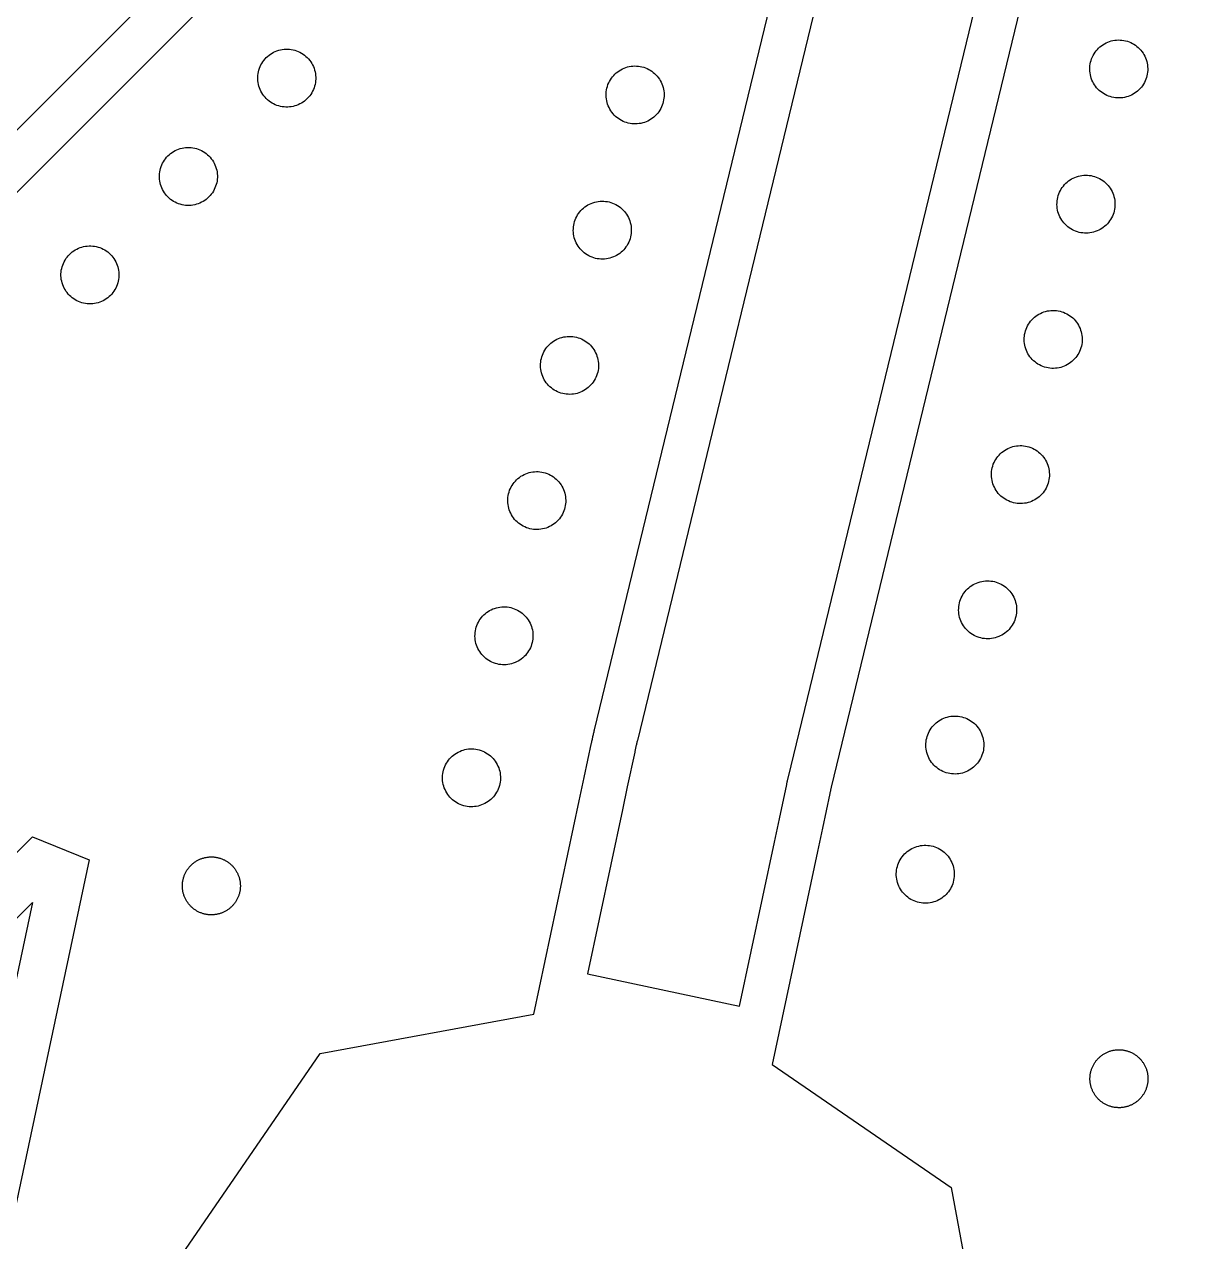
# Model space of a CAD drawing. Extents: x -16500 to 16500, y -16500 to 16500.
# Drawn here: x -5453 to -438, y -10753 to -5503 of the extents above; entities that cross this region are included whole.
import ezdxf

# ---------------------------------------------------------------- set-up
doc = ezdxf.new("R2010")
doc.units = 0
doc.header["$MEASUREMENT"] = 0
doc.layers.add('Top', color=1, linetype='Continuous')
doc.layers.add('Via', color=100, linetype='Continuous')

msp = doc.modelspace()

# ---------------------------------------------------------------- linework, layer by layer
at = {"layer": 'Top', "linetype": 'Continuous'}
for points in [[(-5291.342, 9164.874), (-8626.704, 12500.234), (-12500.234, 8626.703), (-9290.551, 5417.021), (-13700.786, 6354.445), (-14839.727, 996.153), (-10392.695, 50.907), (-14945.686, -1169.063), (-13527.876, -6460.405), (-9164.874, -5291.342), (-12500.235, -8626.702), (-8626.705, -12500.234), (-5417.021, -9290.551), (-6354.445, -13700.786), (-996.153, -14839.727), (-50.907, -10392.695)], [(-5040.676, 9002.117), (-5233.862, 8950.353), (-5417.146, 9007.834), (-8626.704, 12217.392), (-12217.392, 8626.703), (-9007.833, 5417.146), (-9106.927, 5173.522), (-13546.739, 6117.234), (-14602.515, 1150.2), (-10162.703, 206.489), (-10204.285, 10.859), (-10316.4, -135.705), (-14700.737, -1310.485), (-13386.454, -6215.456), (-9002.117, -5040.676), (-8950.353, -5233.862), (-9007.834, -5417.145), (-12217.392, -8626.702), (-8626.704, -12217.391), (-5417.146, -9007.834), (-5173.522, -9106.927), (-6117.234, -13546.739), (-1150.2, -14602.515), (-206.489, -10162.703)]]:
    msp.add_lwpolyline(points, dxfattribs=at)
at = {"layer": 'Top'}
for points in [[(-7761.533, -6999.65), (-2923.887, -2181.424), (-2181.424, -2923.887), (-7019.069, -7761.531), (-6660.703, -8626.703), (-7236.531, -10016.875), (-8626.703, -10592.703), (-10016.875, -10016.875), (-10592.703, -8626.703), (-10016.875, -7236.531), (-8626.703, -6660.703)], [(-7473.412, -6999.65), (-6999.65, -7473.412), (-6488.412, -6962.174), (-6488.412, -6962.174), (-2450.125, -2923.887), (-2923.887, -2450.125), (-6962.174, -6488.412), (-6962.174, -6488.412)]]:
    msp.add_lwpolyline(points, close=True, dxfattribs=at)
for points in [[(-3060.281, -8851.717), (-3039.026, -8751.717), (-3007.309, -8602.499), (-3006.453, -8598.492), (-3005.589, -8594.487), (-3004.716, -8590.484), (-3003.836, -8586.482), (-3002.948, -8582.483), (-3002.052, -8578.485), (-3001.147, -8574.489), (-3000.234, -8570.494), (-2999.314, -8566.502), (-2998.385, -8562.511), (-2997.448, -8558.523), (-2996.503, -8554.536), (-2995.55, -8550.551), (-2994.589, -8546.568), (-2122.102, -4946.462)], [(-1937.447, -4991.213), (-2809.935, -8591.319), (-2810.806, -8594.928), (-2811.669, -8598.539), (-2812.525, -8602.152), (-2813.374, -8605.766), (-2814.216, -8609.383), (-2815.05, -8613), (-2815.877, -8616.62), (-2816.697, -8620.241), (-2817.509, -8623.864), (-2818.314, -8627.489), (-2819.112, -8631.115), (-2819.902, -8634.742), (-2820.685, -8638.372), (-2821.46, -8642.003), (-2853.178, -8791.221), (-2874.433, -8891.22), (-3024.754, -9598.421), (-2369.395, -9737.722), (-2219.075, -9030.521), (-2197.819, -8930.521), (-2166.102, -8781.304), (-2165.474, -8778.37), (-2164.839, -8775.438), (-2164.196, -8772.507), (-2163.546, -8769.579), (-2162.889, -8766.652), (-2162.223, -8763.726), (-2161.551, -8760.803), (-2160.87, -8757.881), (-2160.182, -8754.961), (-2159.487, -8752.042), (-2158.784, -8749.126), (-1286.297, -5149.02)], [(-1101.642, -5193.771), (-1974.13, -8793.877), (-1974.776, -8796.562), (-1975.415, -8799.249), (-1976.047, -8801.937), (-1976.671, -8804.628), (-1977.287, -8807.32), (-1977.896, -8810.014), (-1978.497, -8812.71), (-1979.09, -8815.407), (-1979.676, -8818.106), (-1980.254, -8820.807), (-2011.971, -8970.025), (-2033.227, -9070.025), (-2228.76, -9989.936), (-1457.003, -10520.35), (-1182.791, -11999.864)], [(-5028.867, -11182.356), (-4176.589, -9942.284), (-3255.815, -9771.628), (-3060.282, -8851.717), (-3060.281, -8851.717)]]:
    msp.add_lwpolyline(points, dxfattribs=at)
at = {"layer": 'Via'}
for points in [[(-4325.057, -5860.282), (-4332.894, -5859.789), (-4340.685, -5858.805), (-4348.398, -5857.333), (-4356.004, -5855.38), (-4363.472, -5852.954), (-4370.774, -5850.063), (-4377.879, -5846.72), (-4384.76, -5842.937), (-4391.391, -5838.729), (-4397.744, -5834.113), (-4403.794, -5829.108), (-4409.519, -5823.732), (-4414.894, -5818.008), (-4419.9, -5811.957), (-4424.515, -5805.604), (-4428.723, -5798.974), (-4432.506, -5792.093), (-4435.85, -5784.987), (-4438.74, -5777.686), (-4441.167, -5770.218), (-4443.12, -5762.612), (-4444.591, -5754.898), (-4445.575, -5747.107), (-4446.069, -5739.27), (-4446.069, -5731.417), (-4445.575, -5723.58), (-4444.591, -5715.789), (-4443.12, -5708.076), (-4441.167, -5700.47), (-4438.74, -5693.002), (-4435.85, -5685.7), (-4432.506, -5678.595), (-4428.723, -5671.714), (-4424.515, -5665.083), (-4419.9, -5658.73), (-4414.894, -5652.68), (-4409.519, -5646.955), (-4403.794, -5641.58), (-4397.744, -5636.574), (-4391.391, -5631.959), (-4384.76, -5627.751), (-4377.879, -5623.968), (-4370.774, -5620.624), (-4363.472, -5617.734), (-4356.004, -5615.307), (-4348.398, -5613.354), (-4340.685, -5611.883), (-4332.894, -5610.899), (-4325.057, -5610.405), (-4317.204, -5610.405), (-4309.367, -5610.899), (-4301.576, -5611.883), (-4293.862, -5613.354), (-4286.256, -5615.307), (-4278.788, -5617.734), (-4271.487, -5620.624), (-4264.381, -5623.968), (-4257.5, -5627.751), (-4250.87, -5631.959), (-4244.517, -5636.574), (-4238.466, -5641.58), (-4232.742, -5646.955), (-4227.366, -5652.68), (-4222.361, -5658.73), (-4217.745, -5665.083), (-4213.537, -5671.714), (-4209.754, -5678.595), (-4206.411, -5685.7), (-4203.52, -5693.002), (-4201.094, -5700.47), (-4199.141, -5708.076), (-4197.669, -5715.789), (-4196.685, -5723.58), (-4196.192, -5731.417), (-4196.192, -5739.27), (-4196.685, -5747.107), (-4197.669, -5754.898), (-4199.141, -5762.612), (-4201.094, -5770.218), (-4203.52, -5777.686), (-4206.411, -5784.987), (-4209.754, -5792.093), (-4213.537, -5798.974), (-4217.745, -5805.604), (-4222.361, -5811.957), (-4227.366, -5818.008), (-4232.742, -5823.732), (-4238.466, -5829.108), (-4244.517, -5834.113), (-4250.87, -5838.729), (-4257.5, -5842.937), (-4264.381, -5846.72), (-4271.487, -5850.063), (-4278.788, -5852.954), (-4286.256, -5855.38), (-4293.862, -5857.333), (-4301.576, -5858.805), (-4309.367, -5859.789), (-4317.204, -5860.282)], [(-732.899, -5820.936), (-740.751, -5820.796), (-748.578, -5820.163), (-756.35, -5819.04), (-764.036, -5817.431), (-771.606, -5815.342), (-779.03, -5812.783), (-786.278, -5809.762), (-793.323, -5806.292), (-800.135, -5802.387), (-806.69, -5798.061), (-812.959, -5793.333), (-818.919, -5788.22), (-824.547, -5782.743), (-829.819, -5776.924), (-834.716, -5770.785), (-839.217, -5764.351), (-843.306, -5757.646), (-846.966, -5750.699), (-850.182, -5743.535), (-852.942, -5736.183), (-855.235, -5728.672), (-857.051, -5721.033), (-858.385, -5713.294), (-859.23, -5705.487), (-859.583, -5697.642), (-859.443, -5689.791), (-858.81, -5681.964), (-857.687, -5674.192), (-856.078, -5666.506), (-853.989, -5658.936), (-851.43, -5651.512), (-848.409, -5644.264), (-844.939, -5637.219), (-841.034, -5630.406), (-836.709, -5623.852), (-831.98, -5617.583), (-826.868, -5611.622), (-821.391, -5605.995), (-815.571, -5600.722), (-809.432, -5595.826), (-802.998, -5591.324), (-796.294, -5587.236), (-789.346, -5583.576), (-782.182, -5580.36), (-774.83, -5577.6), (-767.32, -5575.307), (-759.68, -5573.49), (-751.941, -5572.157), (-744.134, -5571.312), (-736.29, -5570.959), (-728.438, -5571.099), (-720.611, -5571.732), (-712.839, -5572.855), (-705.153, -5574.464), (-697.583, -5576.552), (-690.159, -5579.112), (-682.911, -5582.133), (-675.866, -5585.602), (-669.053, -5589.508), (-662.499, -5593.833), (-656.23, -5598.561), (-650.27, -5603.674), (-644.642, -5609.151), (-639.37, -5614.97), (-634.473, -5621.109), (-629.971, -5627.544), (-625.883, -5634.248), (-622.223, -5641.196), (-619.007, -5648.36), (-616.247, -5655.712), (-613.954, -5663.222), (-612.137, -5670.862), (-610.804, -5678.6), (-609.959, -5686.407), (-609.606, -5694.252), (-609.746, -5702.104), (-610.379, -5709.931), (-611.502, -5717.703), (-613.111, -5725.389), (-615.2, -5732.959), (-617.759, -5740.383), (-620.78, -5747.631), (-624.25, -5754.676), (-628.155, -5761.488), (-632.48, -5768.042), (-637.209, -5774.312), (-642.321, -5780.272), (-647.798, -5785.9), (-653.618, -5791.172), (-659.757, -5796.069), (-666.191, -5800.57), (-672.895, -5804.659), (-679.843, -5808.319), (-687.007, -5811.535), (-694.359, -5814.295), (-701.869, -5816.587), (-709.509, -5818.404), (-717.248, -5819.738), (-725.055, -5820.583)], [(-2817.952, -5932.991), (-2825.804, -5932.851), (-2833.631, -5932.218), (-2841.403, -5931.095), (-2849.089, -5929.486), (-2856.659, -5927.398), (-2864.083, -5924.838), (-2871.331, -5921.817), (-2878.376, -5918.348), (-2885.189, -5914.442), (-2891.743, -5910.117), (-2898.012, -5905.389), (-2903.972, -5900.276), (-2909.6, -5894.799), (-2914.872, -5888.98), (-2919.769, -5882.841), (-2924.271, -5876.406), (-2928.359, -5869.702), (-2932.019, -5862.754), (-2935.235, -5855.59), (-2937.995, -5848.238), (-2940.288, -5840.728), (-2942.105, -5833.088), (-2943.438, -5825.35), (-2944.283, -5817.543), (-2944.636, -5809.698), (-2944.496, -5801.846), (-2943.863, -5794.019), (-2942.74, -5786.247), (-2941.131, -5778.561), (-2939.042, -5770.991), (-2936.483, -5763.567), (-2933.462, -5756.319), (-2929.992, -5749.274), (-2926.087, -5742.462), (-2921.762, -5735.908), (-2917.033, -5729.638), (-2911.921, -5723.678), (-2906.444, -5718.05), (-2900.624, -5712.778), (-2894.485, -5707.881), (-2888.051, -5703.38), (-2881.347, -5699.291), (-2874.399, -5695.631), (-2867.235, -5692.415), (-2859.883, -5689.655), (-2852.373, -5687.363), (-2844.733, -5685.546), (-2836.994, -5684.212), (-2829.187, -5683.367), (-2821.343, -5683.014), (-2813.491, -5683.154), (-2805.664, -5683.787), (-2797.892, -5684.91), (-2790.206, -5686.519), (-2782.636, -5688.608), (-2775.212, -5691.167), (-2767.964, -5694.188), (-2760.919, -5697.658), (-2754.107, -5701.563), (-2747.552, -5705.889), (-2741.283, -5710.617), (-2735.323, -5715.73), (-2729.695, -5721.207), (-2724.423, -5727.026), (-2719.526, -5733.165), (-2715.025, -5739.599), (-2710.936, -5746.304), (-2707.276, -5753.251), (-2704.06, -5760.415), (-2701.3, -5767.767), (-2699.007, -5775.278), (-2697.191, -5782.917), (-2695.857, -5790.656), (-2695.012, -5798.463), (-2694.659, -5806.308), (-2694.799, -5814.159), (-2695.432, -5821.986), (-2696.555, -5829.758), (-2698.164, -5837.444), (-2700.253, -5845.014), (-2702.812, -5852.438), (-2705.833, -5859.686), (-2709.303, -5866.731), (-2713.208, -5873.544), (-2717.533, -5880.098), (-2722.262, -5886.367), (-2727.374, -5892.328), (-2732.851, -5897.955), (-2738.671, -5903.228), (-2744.81, -5908.124), (-2751.244, -5912.626), (-2757.948, -5916.714), (-2764.896, -5920.374), (-2772.06, -5923.59), (-2779.412, -5926.35), (-2786.922, -5928.643), (-2794.562, -5930.46), (-2802.301, -5931.793), (-2810.108, -5932.638)], [(-4749.321, -6284.546), (-4757.158, -6284.053), (-4764.949, -6283.069), (-4772.662, -6281.597), (-4780.268, -6279.644), (-4787.736, -6277.218), (-4795.038, -6274.327), (-4802.143, -6270.984), (-4809.024, -6267.201), (-4815.655, -6262.993), (-4822.008, -6258.377), (-4828.058, -6253.372), (-4833.783, -6247.996), (-4839.158, -6242.272), (-4844.164, -6236.221), (-4848.779, -6229.868), (-4852.987, -6223.238), (-4856.77, -6216.357), (-4860.114, -6209.251), (-4863.004, -6201.95), (-4865.431, -6194.482), (-4867.384, -6186.876), (-4868.855, -6179.162), (-4869.839, -6171.371), (-4870.333, -6163.534), (-4870.333, -6155.681), (-4869.839, -6147.844), (-4868.855, -6140.053), (-4867.384, -6132.34), (-4865.431, -6124.734), (-4863.004, -6117.266), (-4860.114, -6109.964), (-4856.77, -6102.859), (-4852.987, -6095.978), (-4848.779, -6089.347), (-4844.164, -6082.994), (-4839.158, -6076.944), (-4833.783, -6071.219), (-4828.058, -6065.844), (-4822.008, -6060.838), (-4815.655, -6056.223), (-4809.024, -6052.015), (-4802.143, -6048.232), (-4795.038, -6044.888), (-4787.736, -6041.998), (-4780.268, -6039.571), (-4772.662, -6037.618), (-4764.949, -6036.147), (-4757.158, -6035.163), (-4749.321, -6034.669), (-4741.468, -6034.669), (-4733.631, -6035.163), (-4725.84, -6036.147), (-4718.126, -6037.618), (-4710.52, -6039.571), (-4703.052, -6041.998), (-4695.751, -6044.888), (-4688.645, -6048.232), (-4681.764, -6052.015), (-4675.134, -6056.223), (-4668.781, -6060.838), (-4662.73, -6065.844), (-4657.006, -6071.219), (-4651.63, -6076.944), (-4646.625, -6082.994), (-4642.009, -6089.347), (-4637.801, -6095.978), (-4634.018, -6102.859), (-4630.675, -6109.964), (-4627.784, -6117.266), (-4625.358, -6124.734), (-4623.405, -6132.34), (-4621.933, -6140.053), (-4620.949, -6147.844), (-4620.456, -6155.681), (-4620.456, -6163.534), (-4620.949, -6171.371), (-4621.933, -6179.162), (-4623.405, -6186.876), (-4625.358, -6194.482), (-4627.784, -6201.95), (-4630.675, -6209.251), (-4634.018, -6216.357), (-4637.801, -6223.238), (-4642.009, -6229.868), (-4646.625, -6236.221), (-4651.63, -6242.272), (-4657.006, -6247.996), (-4662.73, -6253.372), (-4668.781, -6258.377), (-4675.134, -6262.993), (-4681.764, -6267.201), (-4688.645, -6270.984), (-4695.751, -6274.327), (-4703.052, -6277.218), (-4710.52, -6279.644), (-4718.126, -6281.597), (-4725.84, -6283.069), (-4733.631, -6284.053), (-4741.468, -6284.546)], [(-874.219, -6404.056), (-882.071, -6403.916), (-889.898, -6403.283), (-897.67, -6402.16), (-905.356, -6400.551), (-912.926, -6398.462), (-920.35, -6395.903), (-927.598, -6392.882), (-934.643, -6389.412), (-941.455, -6385.507), (-948.01, -6381.181), (-954.279, -6376.453), (-960.239, -6371.34), (-965.867, -6365.863), (-971.139, -6360.044), (-976.036, -6353.905), (-980.537, -6347.471), (-984.626, -6340.766), (-988.286, -6333.819), (-991.502, -6326.655), (-994.262, -6319.303), (-996.555, -6311.792), (-998.371, -6304.153), (-999.705, -6296.414), (-1000.55, -6288.607), (-1000.903, -6280.762), (-1000.763, -6272.911), (-1000.13, -6265.084), (-999.007, -6257.312), (-997.398, -6249.626), (-995.309, -6242.056), (-992.75, -6234.632), (-989.729, -6227.384), (-986.259, -6220.339), (-982.354, -6213.526), (-978.029, -6206.972), (-973.3, -6200.703), (-968.188, -6194.742), (-962.711, -6189.115), (-956.891, -6183.842), (-950.752, -6178.946), (-944.318, -6174.444), (-937.614, -6170.356), (-930.666, -6166.696), (-923.502, -6163.48), (-916.15, -6160.72), (-908.64, -6158.427), (-901, -6156.61), (-893.261, -6155.277), (-885.454, -6154.432), (-877.61, -6154.079), (-869.758, -6154.219), (-861.931, -6154.852), (-854.159, -6155.975), (-846.473, -6157.584), (-838.903, -6159.672), (-831.479, -6162.232), (-824.231, -6165.253), (-817.186, -6168.722), (-810.373, -6172.628), (-803.819, -6176.953), (-797.55, -6181.681), (-791.59, -6186.794), (-785.962, -6192.271), (-780.69, -6198.09), (-775.793, -6204.229), (-771.291, -6210.664), (-767.203, -6217.368), (-763.543, -6224.316), (-760.327, -6231.48), (-757.567, -6238.832), (-755.274, -6246.342), (-753.457, -6253.982), (-752.124, -6261.72), (-751.279, -6269.527), (-750.926, -6277.372), (-751.066, -6285.224), (-751.699, -6293.051), (-752.822, -6300.823), (-754.431, -6308.509), (-756.52, -6316.079), (-759.079, -6323.503), (-762.1, -6330.751), (-765.57, -6337.796), (-769.475, -6344.608), (-773.8, -6351.162), (-778.529, -6357.432), (-783.641, -6363.392), (-789.118, -6369.02), (-794.938, -6374.292), (-801.077, -6379.189), (-807.511, -6383.69), (-814.215, -6387.779), (-821.163, -6391.439), (-828.327, -6394.655), (-835.679, -6397.415), (-843.189, -6399.707), (-850.829, -6401.524), (-858.568, -6402.858), (-866.375, -6403.703)], [(-2959.271, -6516.111), (-2967.123, -6515.971), (-2974.95, -6515.338), (-2982.722, -6514.215), (-2990.408, -6512.606), (-2997.978, -6510.518), (-3005.402, -6507.958), (-3012.65, -6504.937), (-3019.695, -6501.468), (-3026.508, -6497.562), (-3033.062, -6493.237), (-3039.331, -6488.509), (-3045.291, -6483.396), (-3050.919, -6477.919), (-3056.191, -6472.1), (-3061.088, -6465.961), (-3065.59, -6459.526), (-3069.678, -6452.822), (-3073.338, -6445.874), (-3076.554, -6438.71), (-3079.314, -6431.358), (-3081.607, -6423.848), (-3083.424, -6416.208), (-3084.757, -6408.47), (-3085.602, -6400.663), (-3085.955, -6392.818), (-3085.815, -6384.966), (-3085.182, -6377.139), (-3084.059, -6369.367), (-3082.45, -6361.681), (-3080.361, -6354.111), (-3077.802, -6346.687), (-3074.781, -6339.439), (-3071.311, -6332.394), (-3067.406, -6325.582), (-3063.081, -6319.028), (-3058.352, -6312.758), (-3053.24, -6306.798), (-3047.763, -6301.17), (-3041.943, -6295.898), (-3035.804, -6291.001), (-3029.37, -6286.5), (-3022.666, -6282.411), (-3015.718, -6278.751), (-3008.554, -6275.535), (-3001.202, -6272.775), (-2993.692, -6270.483), (-2986.052, -6268.666), (-2978.313, -6267.332), (-2970.506, -6266.487), (-2962.662, -6266.134), (-2954.81, -6266.274), (-2946.983, -6266.907), (-2939.211, -6268.03), (-2931.525, -6269.639), (-2923.955, -6271.728), (-2916.531, -6274.287), (-2909.283, -6277.308), (-2902.238, -6280.778), (-2895.426, -6284.683), (-2888.871, -6289.009), (-2882.602, -6293.737), (-2876.642, -6298.85), (-2871.014, -6304.327), (-2865.742, -6310.146), (-2860.845, -6316.285), (-2856.344, -6322.719), (-2852.255, -6329.424), (-2848.595, -6336.371), (-2845.379, -6343.535), (-2842.619, -6350.887), (-2840.326, -6358.398), (-2838.51, -6366.037), (-2837.176, -6373.776), (-2836.331, -6381.583), (-2835.978, -6389.428), (-2836.118, -6397.279), (-2836.751, -6405.106), (-2837.874, -6412.878), (-2839.483, -6420.564), (-2841.572, -6428.134), (-2844.131, -6435.558), (-2847.152, -6442.806), (-2850.622, -6449.851), (-2854.527, -6456.664), (-2858.852, -6463.218), (-2863.581, -6469.487), (-2868.693, -6475.448), (-2874.17, -6481.075), (-2879.99, -6486.348), (-2886.129, -6491.244), (-2892.563, -6495.746), (-2899.267, -6499.834), (-2906.215, -6503.494), (-2913.379, -6506.71), (-2920.731, -6509.47), (-2928.241, -6511.763), (-2935.881, -6513.58), (-2943.62, -6514.913), (-2951.427, -6515.758)], [(-5173.585, -6708.81), (-5181.422, -6708.317), (-5189.213, -6707.333), (-5196.926, -6705.861), (-5204.532, -6703.908), (-5212, -6701.482), (-5219.302, -6698.591), (-5226.407, -6695.248), (-5233.288, -6691.465), (-5239.919, -6687.257), (-5246.272, -6682.641), (-5252.322, -6677.636), (-5258.047, -6672.26), (-5263.422, -6666.536), (-5268.428, -6660.485), (-5273.043, -6654.132), (-5277.251, -6647.502), (-5281.034, -6640.621), (-5284.378, -6633.515), (-5287.268, -6626.214), (-5289.695, -6618.746), (-5291.648, -6611.14), (-5293.119, -6603.426), (-5294.103, -6595.635), (-5294.597, -6587.798), (-5294.597, -6579.945), (-5294.103, -6572.108), (-5293.119, -6564.317), (-5291.648, -6556.604), (-5289.695, -6548.998), (-5287.268, -6541.53), (-5284.378, -6534.228), (-5281.034, -6527.123), (-5277.251, -6520.242), (-5273.043, -6513.611), (-5268.428, -6507.258), (-5263.422, -6501.208), (-5258.047, -6495.483), (-5252.322, -6490.108), (-5246.272, -6485.102), (-5239.919, -6480.487), (-5233.288, -6476.279), (-5226.407, -6472.496), (-5219.302, -6469.152), (-5212, -6466.262), (-5204.532, -6463.835), (-5196.926, -6461.882), (-5189.213, -6460.411), (-5181.422, -6459.427), (-5173.585, -6458.933), (-5165.732, -6458.933), (-5157.895, -6459.427), (-5150.104, -6460.411), (-5142.39, -6461.882), (-5134.784, -6463.835), (-5127.316, -6466.262), (-5120.015, -6469.152), (-5112.909, -6472.496), (-5106.028, -6476.279), (-5099.398, -6480.487), (-5093.045, -6485.102), (-5086.994, -6490.108), (-5081.27, -6495.483), (-5075.894, -6501.208), (-5070.889, -6507.258), (-5066.273, -6513.611), (-5062.065, -6520.242), (-5058.282, -6527.123), (-5054.939, -6534.228), (-5052.048, -6541.53), (-5049.622, -6548.998), (-5047.669, -6556.604), (-5046.197, -6564.317), (-5045.213, -6572.108), (-5044.72, -6579.945), (-5044.72, -6587.798), (-5045.213, -6595.635), (-5046.197, -6603.426), (-5047.669, -6611.14), (-5049.622, -6618.746), (-5052.048, -6626.214), (-5054.939, -6633.515), (-5058.282, -6640.621), (-5062.065, -6647.502), (-5066.273, -6654.132), (-5070.889, -6660.485), (-5075.894, -6666.536), (-5081.27, -6672.26), (-5086.994, -6677.636), (-5093.045, -6682.641), (-5099.398, -6687.257), (-5106.028, -6691.465), (-5112.909, -6695.248), (-5120.015, -6698.591), (-5127.316, -6701.482), (-5134.784, -6703.908), (-5142.39, -6705.861), (-5150.104, -6707.333), (-5157.895, -6708.317), (-5165.732, -6708.81)], [(-1015.538, -6987.176), (-1023.39, -6987.036), (-1031.217, -6986.403), (-1038.989, -6985.28), (-1046.675, -6983.671), (-1054.245, -6981.582), (-1061.669, -6979.023), (-1068.917, -6976.002), (-1075.962, -6972.532), (-1082.774, -6968.627), (-1089.329, -6964.301), (-1095.598, -6959.573), (-1101.558, -6954.46), (-1107.186, -6948.983), (-1112.458, -6943.164), (-1117.355, -6937.025), (-1121.856, -6930.591), (-1125.945, -6923.886), (-1129.605, -6916.939), (-1132.821, -6909.775), (-1135.581, -6902.423), (-1137.874, -6894.912), (-1139.69, -6887.273), (-1141.024, -6879.534), (-1141.869, -6871.727), (-1142.222, -6863.882), (-1142.082, -6856.031), (-1141.449, -6848.204), (-1140.326, -6840.432), (-1138.717, -6832.746), (-1136.628, -6825.176), (-1134.069, -6817.752), (-1131.048, -6810.504), (-1127.578, -6803.459), (-1123.673, -6796.646), (-1119.348, -6790.092), (-1114.619, -6783.823), (-1109.507, -6777.862), (-1104.03, -6772.235), (-1098.21, -6766.962), (-1092.071, -6762.066), (-1085.637, -6757.564), (-1078.933, -6753.476), (-1071.985, -6749.816), (-1064.821, -6746.6), (-1057.469, -6743.84), (-1049.959, -6741.547), (-1042.319, -6739.73), (-1034.58, -6738.397), (-1026.773, -6737.552), (-1018.929, -6737.199), (-1011.077, -6737.339), (-1003.25, -6737.972), (-995.478, -6739.095), (-987.792, -6740.704), (-980.222, -6742.792), (-972.798, -6745.352), (-965.55, -6748.373), (-958.505, -6751.842), (-951.692, -6755.748), (-945.138, -6760.073), (-938.869, -6764.801), (-932.909, -6769.914), (-927.281, -6775.391), (-922.009, -6781.21), (-917.112, -6787.349), (-912.61, -6793.784), (-908.522, -6800.488), (-904.862, -6807.436), (-901.646, -6814.6), (-898.886, -6821.952), (-896.593, -6829.462), (-894.776, -6837.102), (-893.443, -6844.84), (-892.598, -6852.647), (-892.245, -6860.492), (-892.385, -6868.344), (-893.018, -6876.171), (-894.141, -6883.943), (-895.75, -6891.629), (-897.839, -6899.199), (-900.398, -6906.623), (-903.419, -6913.871), (-906.889, -6920.916), (-910.794, -6927.728), (-915.119, -6934.282), (-919.848, -6940.552), (-924.96, -6946.512), (-930.437, -6952.14), (-936.257, -6957.412), (-942.396, -6962.309), (-948.83, -6966.81), (-955.534, -6970.899), (-962.482, -6974.559), (-969.646, -6977.775), (-976.998, -6980.535), (-984.508, -6982.827), (-992.148, -6984.644), (-999.887, -6985.978), (-1007.694, -6986.823)], [(-3100.59, -7099.231), (-3108.442, -7099.091), (-3116.269, -7098.458), (-3124.041, -7097.335), (-3131.727, -7095.726), (-3139.297, -7093.638), (-3146.721, -7091.078), (-3153.969, -7088.057), (-3161.014, -7084.588), (-3167.827, -7080.682), (-3174.381, -7076.357), (-3180.65, -7071.629), (-3186.61, -7066.516), (-3192.238, -7061.039), (-3197.51, -7055.22), (-3202.407, -7049.081), (-3206.909, -7042.646), (-3210.997, -7035.942), (-3214.657, -7028.994), (-3217.873, -7021.83), (-3220.633, -7014.478), (-3222.926, -7006.968), (-3224.743, -6999.328), (-3226.076, -6991.59), (-3226.921, -6983.783), (-3227.274, -6975.938), (-3227.134, -6968.086), (-3226.501, -6960.259), (-3225.378, -6952.487), (-3223.769, -6944.801), (-3221.68, -6937.231), (-3219.121, -6929.807), (-3216.1, -6922.559), (-3212.63, -6915.514), (-3208.725, -6908.702), (-3204.4, -6902.148), (-3199.671, -6895.878), (-3194.559, -6889.918), (-3189.082, -6884.29), (-3183.262, -6879.018), (-3177.123, -6874.121), (-3170.689, -6869.62), (-3163.985, -6865.531), (-3157.037, -6861.871), (-3149.873, -6858.655), (-3142.521, -6855.895), (-3135.011, -6853.603), (-3127.371, -6851.786), (-3119.632, -6850.452), (-3111.825, -6849.607), (-3103.981, -6849.254), (-3096.129, -6849.394), (-3088.302, -6850.027), (-3080.53, -6851.15), (-3072.844, -6852.759), (-3065.274, -6854.848), (-3057.85, -6857.407), (-3050.602, -6860.428), (-3043.557, -6863.898), (-3036.745, -6867.803), (-3030.19, -6872.129), (-3023.921, -6876.857), (-3017.961, -6881.97), (-3012.333, -6887.447), (-3007.061, -6893.266), (-3002.164, -6899.405), (-2997.663, -6905.839), (-2993.574, -6912.544), (-2989.914, -6919.491), (-2986.698, -6926.655), (-2983.938, -6934.007), (-2981.645, -6941.518), (-2979.829, -6949.157), (-2978.495, -6956.896), (-2977.65, -6964.703), (-2977.297, -6972.548), (-2977.437, -6980.399), (-2978.07, -6988.226), (-2979.193, -6995.998), (-2980.802, -7003.684), (-2982.891, -7011.254), (-2985.45, -7018.678), (-2988.471, -7025.926), (-2991.941, -7032.971), (-2995.846, -7039.784), (-3000.171, -7046.338), (-3004.9, -7052.607), (-3010.012, -7058.568), (-3015.489, -7064.195), (-3021.309, -7069.468), (-3027.448, -7074.364), (-3033.882, -7078.866), (-3040.586, -7082.954), (-3047.534, -7086.614), (-3054.698, -7089.83), (-3062.05, -7092.59), (-3069.56, -7094.883), (-3077.2, -7096.7), (-3084.939, -7098.033), (-3092.746, -7098.878)], [(-1156.857, -7570.296), (-1164.709, -7570.156), (-1172.536, -7569.523), (-1180.308, -7568.4), (-1187.994, -7566.791), (-1195.564, -7564.702), (-1202.988, -7562.143), (-1210.236, -7559.122), (-1217.281, -7555.652), (-1224.093, -7551.747), (-1230.648, -7547.421), (-1236.917, -7542.693), (-1242.877, -7537.58), (-1248.505, -7532.103), (-1253.777, -7526.284), (-1258.674, -7520.145), (-1263.175, -7513.711), (-1267.264, -7507.006), (-1270.924, -7500.059), (-1274.14, -7492.895), (-1276.9, -7485.543), (-1279.193, -7478.032), (-1281.009, -7470.393), (-1282.343, -7462.654), (-1283.188, -7454.847), (-1283.541, -7447.002), (-1283.401, -7439.151), (-1282.768, -7431.324), (-1281.645, -7423.552), (-1280.036, -7415.866), (-1277.947, -7408.296), (-1275.388, -7400.872), (-1272.367, -7393.624), (-1268.897, -7386.579), (-1264.992, -7379.766), (-1260.667, -7373.212), (-1255.938, -7366.943), (-1250.826, -7360.982), (-1245.349, -7355.355), (-1239.529, -7350.082), (-1233.39, -7345.186), (-1226.956, -7340.684), (-1220.252, -7336.596), (-1213.304, -7332.936), (-1206.14, -7329.72), (-1198.788, -7326.96), (-1191.278, -7324.667), (-1183.638, -7322.85), (-1175.899, -7321.517), (-1168.092, -7320.672), (-1160.248, -7320.319), (-1152.396, -7320.459), (-1144.569, -7321.092), (-1136.797, -7322.215), (-1129.111, -7323.824), (-1121.541, -7325.912), (-1114.117, -7328.472), (-1106.869, -7331.493), (-1099.824, -7334.962), (-1093.011, -7338.868), (-1086.457, -7343.193), (-1080.188, -7347.921), (-1074.228, -7353.034), (-1068.6, -7358.511), (-1063.328, -7364.33), (-1058.431, -7370.469), (-1053.929, -7376.904), (-1049.841, -7383.608), (-1046.181, -7390.556), (-1042.965, -7397.72), (-1040.205, -7405.072), (-1037.912, -7412.582), (-1036.095, -7420.222), (-1034.762, -7427.96), (-1033.917, -7435.767), (-1033.564, -7443.612), (-1033.704, -7451.464), (-1034.337, -7459.291), (-1035.46, -7467.063), (-1037.069, -7474.749), (-1039.158, -7482.319), (-1041.717, -7489.743), (-1044.738, -7496.991), (-1048.208, -7504.036), (-1052.113, -7510.848), (-1056.438, -7517.402), (-1061.167, -7523.672), (-1066.279, -7529.632), (-1071.756, -7535.26), (-1077.576, -7540.532), (-1083.715, -7545.429), (-1090.149, -7549.93), (-1096.853, -7554.019), (-1103.801, -7557.679), (-1110.965, -7560.895), (-1118.317, -7563.655), (-1125.827, -7565.947), (-1133.467, -7567.764), (-1141.206, -7569.098), (-1149.013, -7569.943)], [(-3241.91, -7682.351), (-3249.762, -7682.211), (-3257.589, -7681.578), (-3265.361, -7680.455), (-3273.047, -7678.846), (-3280.617, -7676.758), (-3288.041, -7674.198), (-3295.289, -7671.177), (-3302.334, -7667.708), (-3309.147, -7663.802), (-3315.701, -7659.477), (-3321.97, -7654.749), (-3327.93, -7649.636), (-3333.558, -7644.159), (-3338.83, -7638.34), (-3343.727, -7632.201), (-3348.229, -7625.766), (-3352.317, -7619.062), (-3355.977, -7612.114), (-3359.193, -7604.95), (-3361.953, -7597.598), (-3364.246, -7590.088), (-3366.063, -7582.448), (-3367.396, -7574.71), (-3368.241, -7566.903), (-3368.594, -7559.058), (-3368.454, -7551.206), (-3367.821, -7543.379), (-3366.698, -7535.607), (-3365.089, -7527.921), (-3363, -7520.351), (-3360.441, -7512.927), (-3357.42, -7505.679), (-3353.95, -7498.634), (-3350.045, -7491.822), (-3345.72, -7485.268), (-3340.991, -7478.998), (-3335.879, -7473.038), (-3330.402, -7467.41), (-3324.582, -7462.138), (-3318.443, -7457.241), (-3312.009, -7452.74), (-3305.305, -7448.651), (-3298.357, -7444.991), (-3291.193, -7441.775), (-3283.841, -7439.015), (-3276.331, -7436.723), (-3268.691, -7434.906), (-3260.952, -7433.572), (-3253.145, -7432.727), (-3245.301, -7432.374), (-3237.449, -7432.514), (-3229.622, -7433.147), (-3221.85, -7434.27), (-3214.164, -7435.879), (-3206.594, -7437.968), (-3199.17, -7440.527), (-3191.922, -7443.548), (-3184.877, -7447.018), (-3178.065, -7450.923), (-3171.51, -7455.249), (-3165.241, -7459.977), (-3159.281, -7465.09), (-3153.653, -7470.567), (-3148.381, -7476.386), (-3143.484, -7482.525), (-3138.983, -7488.959), (-3134.894, -7495.664), (-3131.234, -7502.611), (-3128.018, -7509.775), (-3125.258, -7517.127), (-3122.965, -7524.638), (-3121.149, -7532.277), (-3119.815, -7540.016), (-3118.97, -7547.823), (-3118.617, -7555.668), (-3118.757, -7563.519), (-3119.39, -7571.346), (-3120.513, -7579.118), (-3122.122, -7586.804), (-3124.211, -7594.374), (-3126.77, -7601.798), (-3129.791, -7609.046), (-3133.261, -7616.091), (-3137.166, -7622.904), (-3141.491, -7629.458), (-3146.22, -7635.727), (-3151.332, -7641.688), (-3156.809, -7647.315), (-3162.629, -7652.588), (-3168.768, -7657.484), (-3175.202, -7661.986), (-3181.906, -7666.074), (-3188.854, -7669.734), (-3196.018, -7672.95), (-3203.37, -7675.71), (-3210.88, -7678.003), (-3218.52, -7679.82), (-3226.259, -7681.153), (-3234.066, -7681.998)], [(-1298.177, -8153.416), (-1306.029, -8153.276), (-1313.856, -8152.643), (-1321.628, -8151.52), (-1329.314, -8149.911), (-1336.884, -8147.822), (-1344.308, -8145.263), (-1351.556, -8142.242), (-1358.601, -8138.772), (-1365.413, -8134.867), (-1371.968, -8130.541), (-1378.237, -8125.813), (-1384.197, -8120.7), (-1389.825, -8115.223), (-1395.097, -8109.404), (-1399.994, -8103.265), (-1404.495, -8096.831), (-1408.584, -8090.126), (-1412.244, -8083.179), (-1415.46, -8076.015), (-1418.22, -8068.663), (-1420.513, -8061.152), (-1422.329, -8053.513), (-1423.663, -8045.774), (-1424.508, -8037.967), (-1424.861, -8030.122), (-1424.721, -8022.271), (-1424.088, -8014.444), (-1422.965, -8006.672), (-1421.356, -7998.986), (-1419.267, -7991.416), (-1416.708, -7983.992), (-1413.687, -7976.744), (-1410.217, -7969.699), (-1406.312, -7962.886), (-1401.987, -7956.332), (-1397.258, -7950.063), (-1392.146, -7944.102), (-1386.669, -7938.475), (-1380.849, -7933.202), (-1374.71, -7928.306), (-1368.276, -7923.804), (-1361.572, -7919.716), (-1354.624, -7916.056), (-1347.46, -7912.84), (-1340.108, -7910.08), (-1332.598, -7907.787), (-1324.958, -7905.97), (-1317.219, -7904.637), (-1309.412, -7903.792), (-1301.568, -7903.439), (-1293.716, -7903.579), (-1285.889, -7904.212), (-1278.117, -7905.335), (-1270.431, -7906.944), (-1262.861, -7909.032), (-1255.437, -7911.592), (-1248.189, -7914.613), (-1241.144, -7918.082), (-1234.331, -7921.988), (-1227.777, -7926.313), (-1221.508, -7931.041), (-1215.548, -7936.154), (-1209.92, -7941.631), (-1204.648, -7947.45), (-1199.751, -7953.589), (-1195.249, -7960.024), (-1191.161, -7966.728), (-1187.501, -7973.676), (-1184.285, -7980.84), (-1181.525, -7988.192), (-1179.232, -7995.702), (-1177.415, -8003.342), (-1176.082, -8011.08), (-1175.237, -8018.887), (-1174.884, -8026.732), (-1175.024, -8034.584), (-1175.657, -8042.411), (-1176.78, -8050.183), (-1178.389, -8057.869), (-1180.478, -8065.439), (-1183.037, -8072.863), (-1186.058, -8080.111), (-1189.528, -8087.156), (-1193.433, -8093.968), (-1197.758, -8100.522), (-1202.487, -8106.792), (-1207.599, -8112.752), (-1213.076, -8118.38), (-1218.896, -8123.652), (-1225.035, -8128.549), (-1231.469, -8133.05), (-1238.173, -8137.139), (-1245.121, -8140.799), (-1252.285, -8144.015), (-1259.637, -8146.775), (-1267.147, -8149.067), (-1274.787, -8150.884), (-1282.526, -8152.218), (-1290.333, -8153.063)], [(-3383.229, -8265.471), (-3391.081, -8265.331), (-3398.908, -8264.698), (-3406.68, -8263.575), (-3414.366, -8261.966), (-3421.936, -8259.878), (-3429.36, -8257.318), (-3436.608, -8254.297), (-3443.653, -8250.828), (-3450.466, -8246.922), (-3457.02, -8242.597), (-3463.289, -8237.869), (-3469.249, -8232.756), (-3474.877, -8227.279), (-3480.149, -8221.46), (-3485.046, -8215.321), (-3489.548, -8208.886), (-3493.636, -8202.182), (-3497.296, -8195.234), (-3500.512, -8188.07), (-3503.272, -8180.718), (-3505.565, -8173.208), (-3507.382, -8165.568), (-3508.715, -8157.83), (-3509.56, -8150.023), (-3509.913, -8142.178), (-3509.773, -8134.326), (-3509.14, -8126.499), (-3508.017, -8118.727), (-3506.408, -8111.041), (-3504.319, -8103.471), (-3501.76, -8096.047), (-3498.739, -8088.799), (-3495.269, -8081.754), (-3491.364, -8074.942), (-3487.039, -8068.388), (-3482.31, -8062.118), (-3477.198, -8056.158), (-3471.721, -8050.53), (-3465.901, -8045.258), (-3459.762, -8040.361), (-3453.328, -8035.86), (-3446.624, -8031.771), (-3439.676, -8028.111), (-3432.512, -8024.895), (-3425.16, -8022.135), (-3417.65, -8019.843), (-3410.01, -8018.026), (-3402.271, -8016.692), (-3394.464, -8015.847), (-3386.62, -8015.494), (-3378.768, -8015.634), (-3370.941, -8016.267), (-3363.169, -8017.39), (-3355.483, -8018.999), (-3347.913, -8021.088), (-3340.489, -8023.647), (-3333.241, -8026.668), (-3326.196, -8030.138), (-3319.384, -8034.043), (-3312.829, -8038.369), (-3306.56, -8043.097), (-3300.6, -8048.21), (-3294.972, -8053.687), (-3289.7, -8059.506), (-3284.803, -8065.645), (-3280.302, -8072.079), (-3276.213, -8078.784), (-3272.553, -8085.731), (-3269.337, -8092.895), (-3266.577, -8100.247), (-3264.284, -8107.758), (-3262.468, -8115.397), (-3261.134, -8123.136), (-3260.289, -8130.943), (-3259.936, -8138.788), (-3260.076, -8146.639), (-3260.709, -8154.466), (-3261.832, -8162.238), (-3263.441, -8169.924), (-3265.53, -8177.494), (-3268.089, -8184.918), (-3271.11, -8192.166), (-3274.58, -8199.211), (-3278.485, -8206.024), (-3282.81, -8212.578), (-3287.539, -8218.847), (-3292.651, -8224.808), (-3298.128, -8230.435), (-3303.948, -8235.708), (-3310.087, -8240.604), (-3316.521, -8245.106), (-3323.225, -8249.194), (-3330.173, -8252.854), (-3337.337, -8256.07), (-3344.689, -8258.83), (-3352.199, -8261.123), (-3359.839, -8262.94), (-3367.578, -8264.273), (-3375.385, -8265.118)], [(-1439.496, -8736.536), (-1447.348, -8736.396), (-1455.175, -8735.763), (-1462.947, -8734.64), (-1470.633, -8733.031), (-1478.203, -8730.942), (-1485.627, -8728.383), (-1492.875, -8725.362), (-1499.92, -8721.892), (-1506.732, -8717.987), (-1513.287, -8713.661), (-1519.556, -8708.933), (-1525.516, -8703.82), (-1531.144, -8698.343), (-1536.416, -8692.524), (-1541.313, -8686.385), (-1545.814, -8679.951), (-1549.903, -8673.246), (-1553.563, -8666.299), (-1556.779, -8659.135), (-1559.539, -8651.783), (-1561.832, -8644.272), (-1563.648, -8636.633), (-1564.982, -8628.894), (-1565.827, -8621.087), (-1566.18, -8613.242), (-1566.04, -8605.391), (-1565.407, -8597.564), (-1564.284, -8589.792), (-1562.675, -8582.106), (-1560.586, -8574.536), (-1558.027, -8567.112), (-1555.006, -8559.864), (-1551.536, -8552.819), (-1547.631, -8546.006), (-1543.306, -8539.452), (-1538.577, -8533.183), (-1533.465, -8527.222), (-1527.988, -8521.595), (-1522.168, -8516.322), (-1516.029, -8511.426), (-1509.595, -8506.924), (-1502.891, -8502.836), (-1495.943, -8499.176), (-1488.779, -8495.96), (-1481.427, -8493.2), (-1473.917, -8490.907), (-1466.277, -8489.09), (-1458.538, -8487.757), (-1450.731, -8486.912), (-1442.887, -8486.559), (-1435.035, -8486.699), (-1427.208, -8487.332), (-1419.436, -8488.455), (-1411.75, -8490.064), (-1404.18, -8492.152), (-1396.756, -8494.712), (-1389.508, -8497.733), (-1382.463, -8501.202), (-1375.65, -8505.108), (-1369.096, -8509.433), (-1362.827, -8514.161), (-1356.867, -8519.274), (-1351.239, -8524.751), (-1345.967, -8530.57), (-1341.07, -8536.709), (-1336.568, -8543.144), (-1332.48, -8549.848), (-1328.82, -8556.796), (-1325.604, -8563.96), (-1322.844, -8571.312), (-1320.551, -8578.822), (-1318.734, -8586.462), (-1317.401, -8594.2), (-1316.556, -8602.007), (-1316.203, -8609.852), (-1316.343, -8617.704), (-1316.976, -8625.531), (-1318.099, -8633.303), (-1319.708, -8640.989), (-1321.797, -8648.559), (-1324.356, -8655.983), (-1327.377, -8663.231), (-1330.847, -8670.276), (-1334.752, -8677.088), (-1339.077, -8683.642), (-1343.806, -8689.912), (-1348.918, -8695.872), (-1354.395, -8701.5), (-1360.215, -8706.772), (-1366.354, -8711.669), (-1372.788, -8716.17), (-1379.492, -8720.259), (-1386.44, -8723.919), (-1393.604, -8727.135), (-1400.956, -8729.895), (-1408.466, -8732.187), (-1416.106, -8734.004), (-1423.845, -8735.338), (-1431.652, -8736.183)], [(-3527.519, -8877.932), (-3535.361, -8877.521), (-3543.162, -8876.618), (-3550.891, -8875.228), (-3558.517, -8873.355), (-3566.01, -8871.006), (-3573.341, -8868.192), (-3580.481, -8864.923), (-3587.402, -8861.212), (-3594.076, -8857.074), (-3600.476, -8852.526), (-3606.579, -8847.584), (-3612.36, -8842.268), (-3617.795, -8836.601), (-3622.863, -8830.603), (-3627.545, -8824.299), (-3631.822, -8817.713), (-3635.677, -8810.871), (-3639.095, -8803.801), (-3642.062, -8796.531), (-3644.567, -8789.088), (-3646.599, -8781.503), (-3648.151, -8773.805), (-3649.217, -8766.025), (-3649.792, -8758.194), (-3649.874, -8750.342), (-3649.463, -8742.5), (-3648.561, -8734.699), (-3647.17, -8726.97), (-3645.297, -8719.344), (-3642.949, -8711.851), (-3640.134, -8704.52), (-3636.866, -8697.38), (-3633.155, -8690.459), (-3629.017, -8683.785), (-3624.468, -8677.384), (-3619.526, -8671.282), (-3614.211, -8665.501), (-3608.543, -8660.066), (-3602.545, -8654.998), (-3596.241, -8650.316), (-3589.655, -8646.039), (-3582.814, -8642.184), (-3575.744, -8638.766), (-3568.473, -8635.799), (-3561.031, -8633.294), (-3553.445, -8631.262), (-3545.748, -8629.71), (-3537.968, -8628.644), (-3530.136, -8628.069), (-3522.284, -8627.987), (-3514.442, -8628.398), (-3506.641, -8629.3), (-3498.913, -8630.691), (-3491.287, -8632.564), (-3483.793, -8634.912), (-3476.462, -8637.726), (-3469.322, -8640.995), (-3462.402, -8644.706), (-3455.728, -8648.844), (-3449.327, -8653.393), (-3443.224, -8658.335), (-3437.444, -8663.65), (-3432.008, -8669.318), (-3426.94, -8675.316), (-3422.258, -8681.62), (-3417.981, -8688.206), (-3414.126, -8695.047), (-3410.708, -8702.117), (-3407.741, -8709.388), (-3405.237, -8716.83), (-3403.204, -8724.415), (-3401.652, -8732.113), (-3400.586, -8739.893), (-3400.011, -8747.725), (-3399.929, -8755.577), (-3400.34, -8763.419), (-3401.243, -8771.22), (-3402.633, -8778.948), (-3404.506, -8786.574), (-3406.855, -8794.068), (-3409.669, -8801.399), (-3412.938, -8808.539), (-3416.648, -8815.459), (-3420.786, -8822.133), (-3425.335, -8828.534), (-3430.277, -8834.637), (-3435.593, -8840.417), (-3441.26, -8845.852), (-3447.258, -8850.921), (-3453.562, -8855.603), (-3460.148, -8859.88), (-3466.99, -8863.735), (-3474.06, -8867.152), (-3481.33, -8870.12), (-3488.773, -8872.624), (-3496.358, -8874.657), (-3504.056, -8876.209), (-3511.836, -8877.275), (-3519.667, -8877.85)], [(-1571.224, -9293.755), (-1579.066, -9293.344), (-1586.867, -9292.442), (-1594.595, -9291.051), (-1602.221, -9289.178), (-1609.715, -9286.83), (-1617.046, -9284.016), (-1624.186, -9280.747), (-1631.106, -9277.036), (-1637.78, -9272.898), (-1644.181, -9268.349), (-1650.284, -9263.407), (-1656.064, -9258.092), (-1661.5, -9252.424), (-1666.568, -9246.426), (-1671.25, -9240.122), (-1675.527, -9233.536), (-1679.382, -9226.695), (-1682.8, -9219.625), (-1685.767, -9212.354), (-1688.271, -9204.912), (-1690.304, -9197.327), (-1691.856, -9189.629), (-1692.922, -9181.849), (-1693.497, -9174.017), (-1693.579, -9166.165), (-1693.168, -9158.323), (-1692.265, -9150.522), (-1690.875, -9142.794), (-1689.002, -9135.168), (-1686.653, -9127.674), (-1683.839, -9120.343), (-1680.57, -9113.203), (-1676.86, -9106.283), (-1672.722, -9099.609), (-1668.173, -9093.208), (-1663.231, -9087.105), (-1657.915, -9081.325), (-1652.248, -9075.89), (-1646.25, -9070.821), (-1639.946, -9066.139), (-1633.36, -9061.862), (-1626.518, -9058.007), (-1619.448, -9054.59), (-1612.178, -9051.622), (-1604.735, -9049.118), (-1597.15, -9047.085), (-1589.452, -9045.533), (-1581.672, -9044.467), (-1573.841, -9043.892), (-1565.989, -9043.81), (-1558.147, -9044.221), (-1550.346, -9045.124), (-1542.617, -9046.514), (-1534.991, -9048.387), (-1527.498, -9050.736), (-1520.167, -9053.55), (-1513.027, -9056.819), (-1506.106, -9060.53), (-1499.432, -9064.668), (-1493.032, -9069.216), (-1486.929, -9074.158), (-1481.148, -9079.474), (-1475.713, -9085.141), (-1470.645, -9091.139), (-1465.963, -9097.443), (-1461.686, -9104.029), (-1457.831, -9110.871), (-1454.413, -9117.941), (-1451.446, -9125.211), (-1448.941, -9132.654), (-1446.909, -9140.239), (-1445.357, -9147.937), (-1444.291, -9155.717), (-1443.716, -9163.548), (-1443.634, -9171.4), (-1444.045, -9179.242), (-1444.947, -9187.043), (-1446.338, -9194.772), (-1448.211, -9202.398), (-1450.559, -9209.891), (-1453.374, -9217.222), (-1456.642, -9224.362), (-1460.353, -9231.283), (-1464.491, -9237.957), (-1469.04, -9244.358), (-1473.982, -9250.46), (-1479.297, -9256.241), (-1484.965, -9261.676), (-1490.963, -9266.744), (-1497.267, -9271.426), (-1503.853, -9275.703), (-1510.694, -9279.558), (-1517.764, -9282.976), (-1525.035, -9285.943), (-1532.477, -9288.448), (-1540.063, -9290.48), (-1547.76, -9292.032), (-1555.54, -9293.098), (-1563.372, -9293.673)], [(-4646.73, -9343.991), (-4649.948, -9343.938), (-4653.164, -9343.803), (-4656.376, -9343.585), (-4659.58, -9343.284), (-4662.776, -9342.901), (-4665.961, -9342.436), (-4669.133, -9341.888), (-4672.29, -9341.26), (-4675.429, -9340.55), (-4678.55, -9339.76), (-4681.648, -9338.889), (-4684.724, -9337.94), (-4687.774, -9336.911), (-4690.796, -9335.804), (-4693.789, -9334.62), (-4696.751, -9333.358), (-4699.679, -9332.022), (-4702.571, -9330.61), (-4705.426, -9329.124), (-4708.242, -9327.565), (-4711.017, -9325.934), (-4713.75, -9324.232), (-4716.437, -9322.461), (-4719.078, -9320.621), (-4721.67, -9318.713), (-4724.213, -9316.739), (-4726.704, -9314.701), (-4729.142, -9312.599), (-4731.524, -9310.435), (-4733.851, -9308.21), (-4736.119, -9305.927), (-4738.327, -9303.585), (-4740.475, -9301.188), (-4742.56, -9298.736), (-4744.582, -9296.231), (-4746.538, -9293.674), (-4748.427, -9291.069), (-4750.249, -9288.415), (-4752.002, -9285.716), (-4753.685, -9282.972), (-4755.297, -9280.186), (-4756.837, -9277.359), (-4758.303, -9274.494), (-4759.695, -9271.592), (-4761.012, -9268.655), (-4762.252, -9265.685), (-4763.416, -9262.684), (-4764.502, -9259.654), (-4765.51, -9256.597), (-4766.439, -9253.515), (-4767.288, -9250.41), (-4768.057, -9247.285), (-4768.745, -9244.14), (-4769.352, -9240.979), (-4769.877, -9237.804), (-4770.321, -9234.615), (-4770.682, -9231.417), (-4770.96, -9228.21), (-4771.156, -9224.998), (-4771.27, -9221.781), (-4771.3, -9218.562), (-4771.248, -9215.344), (-4771.112, -9212.128), (-4770.894, -9208.917), (-4770.593, -9205.712), (-4770.21, -9202.516), (-4769.745, -9199.331), (-4769.198, -9196.159), (-4768.569, -9193.002), (-4767.86, -9189.863), (-4767.069, -9186.743), (-4766.199, -9183.644), (-4765.249, -9180.568), (-4764.22, -9177.519), (-4763.113, -9174.496), (-4761.929, -9171.503), (-4760.668, -9168.542), (-4759.331, -9165.614), (-4757.919, -9162.721), (-4756.433, -9159.866), (-4754.874, -9157.05), (-4753.244, -9154.275), (-4751.542, -9151.543), (-4749.77, -9148.855), (-4747.93, -9146.214), (-4746.023, -9143.622), (-4744.049, -9141.079), (-4742.01, -9138.588), (-4739.908, -9136.151), (-4737.744, -9133.768), (-4735.52, -9131.442), (-4733.236, -9129.173), (-4730.895, -9126.965), (-4728.497, -9124.817), (-4726.045, -9122.732), (-4723.54, -9120.711), (-4720.984, -9118.755), (-4718.378, -9116.865), (-4715.725, -9115.043), (-4713.025, -9113.29), (-4710.282, -9111.607), (-4707.495, -9109.995), (-4704.669, -9108.456), (-4701.803, -9106.989), (-4698.901, -9105.597), (-4695.964, -9104.281), (-4692.994, -9103.04), (-4689.993, -9101.876), (-4686.963, -9100.79), (-4683.906, -9099.782), (-4680.824, -9098.853), (-4677.719, -9098.004), (-4674.594, -9097.236), (-4671.45, -9096.547), (-4668.289, -9095.94), (-4665.113, -9095.415), (-4661.925, -9094.972), (-4658.726, -9094.611), (-4655.52, -9094.332), (-4652.307, -9094.136), (-4649.09, -9094.023), (-4645.872, -9093.992), (-4642.653, -9094.045), (-4639.437, -9094.18), (-4636.226, -9094.398), (-4633.021, -9094.699), (-4629.825, -9095.082), (-4626.641, -9095.547), (-4623.469, -9096.094), (-4620.312, -9096.723), (-4617.172, -9097.433), (-4614.052, -9098.223), (-4610.953, -9099.093), (-4607.878, -9100.043), (-4604.828, -9101.072), (-4601.805, -9102.179), (-4598.813, -9103.363), (-4595.851, -9104.624), (-4592.923, -9105.961), (-4590.031, -9107.373), (-4587.175, -9108.859), (-4584.359, -9110.418), (-4581.584, -9112.049), (-4578.852, -9113.75), (-4576.165, -9115.522), (-4573.524, -9117.362), (-4570.931, -9119.27), (-4568.389, -9121.243), (-4565.898, -9123.282), (-4563.46, -9125.384), (-4561.077, -9127.548), (-4558.751, -9129.772), (-4556.483, -9132.056), (-4554.274, -9134.398), (-4552.127, -9136.795), (-4550.041, -9139.247), (-4548.02, -9141.752), (-4546.064, -9144.308), (-4544.174, -9146.914), (-4542.352, -9149.567), (-4540.599, -9152.267), (-4538.916, -9155.011), (-4537.304, -9157.797), (-4535.765, -9160.623), (-4534.299, -9163.489), (-4532.907, -9166.391), (-4531.59, -9169.328), (-4530.349, -9172.298), (-4529.186, -9175.299), (-4528.099, -9178.329), (-4527.092, -9181.386), (-4526.163, -9184.468), (-4525.314, -9187.573), (-4524.545, -9190.698), (-4523.857, -9193.843), (-4523.25, -9197.004), (-4522.725, -9200.179), (-4522.281, -9203.367), (-4521.92, -9206.566), (-4521.641, -9209.772), (-4521.445, -9212.985), (-4521.332, -9216.202), (-4521.302, -9219.421), (-4521.354, -9222.639), (-4521.489, -9225.855), (-4521.707, -9229.066), (-4522.008, -9232.271), (-4522.391, -9235.467), (-4522.857, -9238.652), (-4523.404, -9241.824), (-4524.032, -9244.98), (-4524.742, -9248.12), (-4525.532, -9251.24), (-4526.403, -9254.339), (-4527.353, -9257.414), (-4528.381, -9260.464), (-4529.488, -9263.487), (-4530.673, -9266.48), (-4531.934, -9269.441), (-4533.271, -9272.369), (-4534.682, -9275.262), (-4536.168, -9278.117), (-4537.727, -9280.933), (-4539.358, -9283.708), (-4541.06, -9286.44), (-4542.831, -9289.128), (-4544.672, -9291.768), (-4546.579, -9294.361), (-4548.553, -9296.904), (-4550.591, -9299.395), (-4552.693, -9301.832), (-4554.857, -9304.215), (-4557.082, -9306.541), (-4559.366, -9308.809), (-4561.707, -9311.018), (-4564.105, -9313.166), (-4566.557, -9315.251), (-4569.062, -9317.272), (-4571.618, -9319.228), (-4574.223, -9321.118), (-4576.877, -9322.94), (-4579.576, -9324.693), (-4582.32, -9326.376), (-4585.106, -9327.988), (-4587.933, -9329.527), (-4590.798, -9330.994), (-4593.701, -9332.385), (-4596.638, -9333.702), (-4599.608, -9334.943), (-4602.609, -9336.107), (-4605.639, -9337.193), (-4608.696, -9338.201), (-4611.777, -9339.129), (-4614.882, -9339.978), (-4618.008, -9340.747), (-4621.152, -9341.435), (-4624.313, -9342.042), (-4627.489, -9342.568), (-4630.677, -9343.011), (-4633.875, -9343.372), (-4637.082, -9343.651), (-4640.295, -9343.847), (-4643.511, -9343.96)], [(-734.14, -10175.637), (-737.358, -10175.585), (-740.574, -10175.45), (-743.785, -10175.232), (-746.99, -10174.931), (-750.186, -10174.548), (-753.371, -10174.082), (-756.543, -10173.535), (-759.699, -10172.907), (-762.839, -10172.197), (-765.959, -10171.407), (-769.058, -10170.536), (-772.133, -10169.586), (-775.183, -10168.558), (-778.206, -10167.451), (-781.199, -10166.266), (-784.16, -10165.005), (-787.088, -10163.668), (-789.981, -10162.257), (-792.836, -10160.771), (-795.652, -10159.212), (-798.427, -10157.581), (-801.159, -10155.879), (-803.847, -10154.108), (-806.487, -10152.267), (-809.08, -10150.36), (-811.623, -10148.386), (-814.114, -10146.348), (-816.551, -10144.246), (-818.934, -10142.082), (-821.26, -10139.857), (-823.528, -10137.573), (-825.737, -10135.232), (-827.885, -10132.834), (-829.97, -10130.382), (-831.991, -10127.877), (-833.947, -10125.321), (-835.837, -10122.716), (-837.659, -10120.062), (-839.412, -10117.363), (-841.095, -10114.619), (-842.707, -10111.833), (-844.246, -10109.006), (-845.713, -10106.141), (-847.104, -10103.238), (-848.421, -10100.301), (-849.662, -10097.331), (-850.826, -10094.33), (-851.912, -10091.3), (-852.92, -10088.243), (-853.848, -10085.162), (-854.697, -10082.057), (-855.466, -10078.931), (-856.154, -10075.787), (-856.761, -10072.626), (-857.287, -10069.45), (-857.73, -10066.262), (-858.091, -10063.064), (-858.37, -10059.857), (-858.566, -10056.644), (-858.679, -10053.428), (-858.71, -10050.209), (-858.657, -10046.991), (-858.522, -10043.775), (-858.304, -10040.563), (-858.003, -10037.359), (-857.62, -10034.163), (-857.155, -10030.978), (-856.607, -10027.806), (-855.979, -10024.649), (-855.269, -10021.51), (-854.479, -10018.389), (-853.608, -10015.291), (-852.659, -10012.215), (-851.63, -10009.165), (-850.523, -10006.143), (-849.339, -10003.15), (-848.077, -10000.188), (-846.741, -9997.26), (-845.329, -9994.368), (-843.843, -9991.513), (-842.284, -9988.697), (-840.653, -9985.922), (-838.951, -9983.189), (-837.18, -9980.502), (-835.34, -9977.861), (-833.432, -9975.269), (-831.458, -9972.726), (-829.42, -9970.235), (-827.318, -9967.797), (-825.154, -9965.415), (-822.929, -9963.088), (-820.646, -9960.82), (-818.304, -9958.612), (-815.907, -9956.464), (-813.455, -9954.379), (-810.95, -9952.357), (-808.393, -9950.401), (-805.788, -9948.512), (-803.134, -9946.69), (-800.435, -9944.937), (-797.691, -9943.254), (-794.905, -9941.642), (-792.078, -9940.102), (-789.213, -9938.636), (-786.311, -9937.244), (-783.374, -9935.927), (-780.404, -9934.687), (-777.403, -9933.523), (-774.373, -9932.437), (-771.316, -9931.429), (-768.234, -9930.5), (-765.129, -9929.651), (-762.004, -9928.882), (-758.859, -9928.194), (-755.698, -9927.587), (-752.523, -9927.062), (-749.334, -9926.618), (-746.136, -9926.257), (-742.929, -9925.979), (-739.717, -9925.783), (-736.5, -9925.669), (-733.281, -9925.639), (-730.063, -9925.691), (-726.847, -9925.827), (-723.636, -9926.045), (-720.431, -9926.346), (-717.235, -9926.729), (-714.05, -9927.194), (-710.878, -9927.741), (-707.721, -9928.37), (-704.582, -9929.079), (-701.462, -9929.87), (-698.363, -9930.74), (-695.287, -9931.69), (-692.238, -9932.719), (-689.215, -9933.826), (-686.222, -9935.01), (-683.261, -9936.271), (-680.333, -9937.608), (-677.44, -9939.02), (-674.585, -9940.506), (-671.769, -9942.065), (-668.994, -9943.695), (-666.262, -9945.397), (-663.574, -9947.169), (-660.933, -9949.009), (-658.341, -9950.916), (-655.798, -9952.89), (-653.307, -9954.929), (-650.87, -9957.031), (-648.487, -9959.195), (-646.161, -9961.419), (-643.892, -9963.703), (-641.684, -9966.044), (-639.536, -9968.442), (-637.451, -9970.894), (-635.43, -9973.399), (-633.474, -9975.955), (-631.584, -9978.561), (-629.762, -9981.214), (-628.009, -9983.914), (-626.326, -9986.657), (-624.714, -9989.444), (-623.175, -9992.27), (-621.708, -9995.136), (-620.316, -9998.038), (-619, -10000.975), (-617.759, -10003.945), (-616.595, -10006.946), (-615.509, -10009.976), (-614.501, -10013.033), (-613.572, -10016.115), (-612.723, -10019.22), (-611.955, -10022.345), (-611.266, -10025.489), (-610.659, -10028.65), (-610.134, -10031.826), (-609.691, -10035.014), (-609.33, -10038.213), (-609.051, -10041.419), (-608.855, -10044.632), (-608.742, -10047.849), (-608.711, -10051.067), (-608.764, -10054.286), (-608.899, -10057.502), (-609.117, -10060.713), (-609.418, -10063.918), (-609.801, -10067.114), (-610.266, -10070.298), (-610.813, -10073.47), (-611.442, -10076.627), (-612.152, -10079.767), (-612.942, -10082.887), (-613.812, -10085.986), (-614.762, -10089.061), (-615.791, -10092.111), (-616.898, -10095.134), (-618.082, -10098.126), (-619.343, -10101.088), (-620.68, -10104.016), (-622.092, -10106.908), (-623.578, -10109.764), (-625.137, -10112.58), (-626.768, -10115.355), (-628.469, -10118.087), (-630.241, -10120.774), (-632.081, -10123.415), (-633.989, -10126.008), (-635.962, -10128.55), (-638.001, -10131.041), (-640.103, -10133.479), (-642.267, -10135.862), (-644.491, -10138.188), (-646.775, -10140.456), (-649.117, -10142.665), (-651.514, -10144.812), (-653.966, -10146.898), (-656.471, -10148.919), (-659.027, -10150.875), (-661.633, -10152.765), (-664.286, -10154.587), (-666.986, -10156.34), (-669.73, -10158.023), (-672.516, -10159.635), (-675.342, -10161.174), (-678.208, -10162.64), (-681.11, -10164.032), (-684.047, -10165.349), (-687.017, -10166.59), (-690.018, -10167.753), (-693.048, -10168.84), (-696.105, -10169.847), (-699.187, -10170.776), (-702.292, -10171.625), (-705.417, -10172.394), (-708.562, -10173.082), (-711.723, -10173.689), (-714.898, -10174.214), (-718.086, -10174.658), (-721.285, -10175.019), (-724.491, -10175.298), (-727.704, -10175.494), (-730.921, -10175.607)]]:
    msp.add_lwpolyline(points, close=True, dxfattribs=at)

doc.saveas('drawing.dxf')
